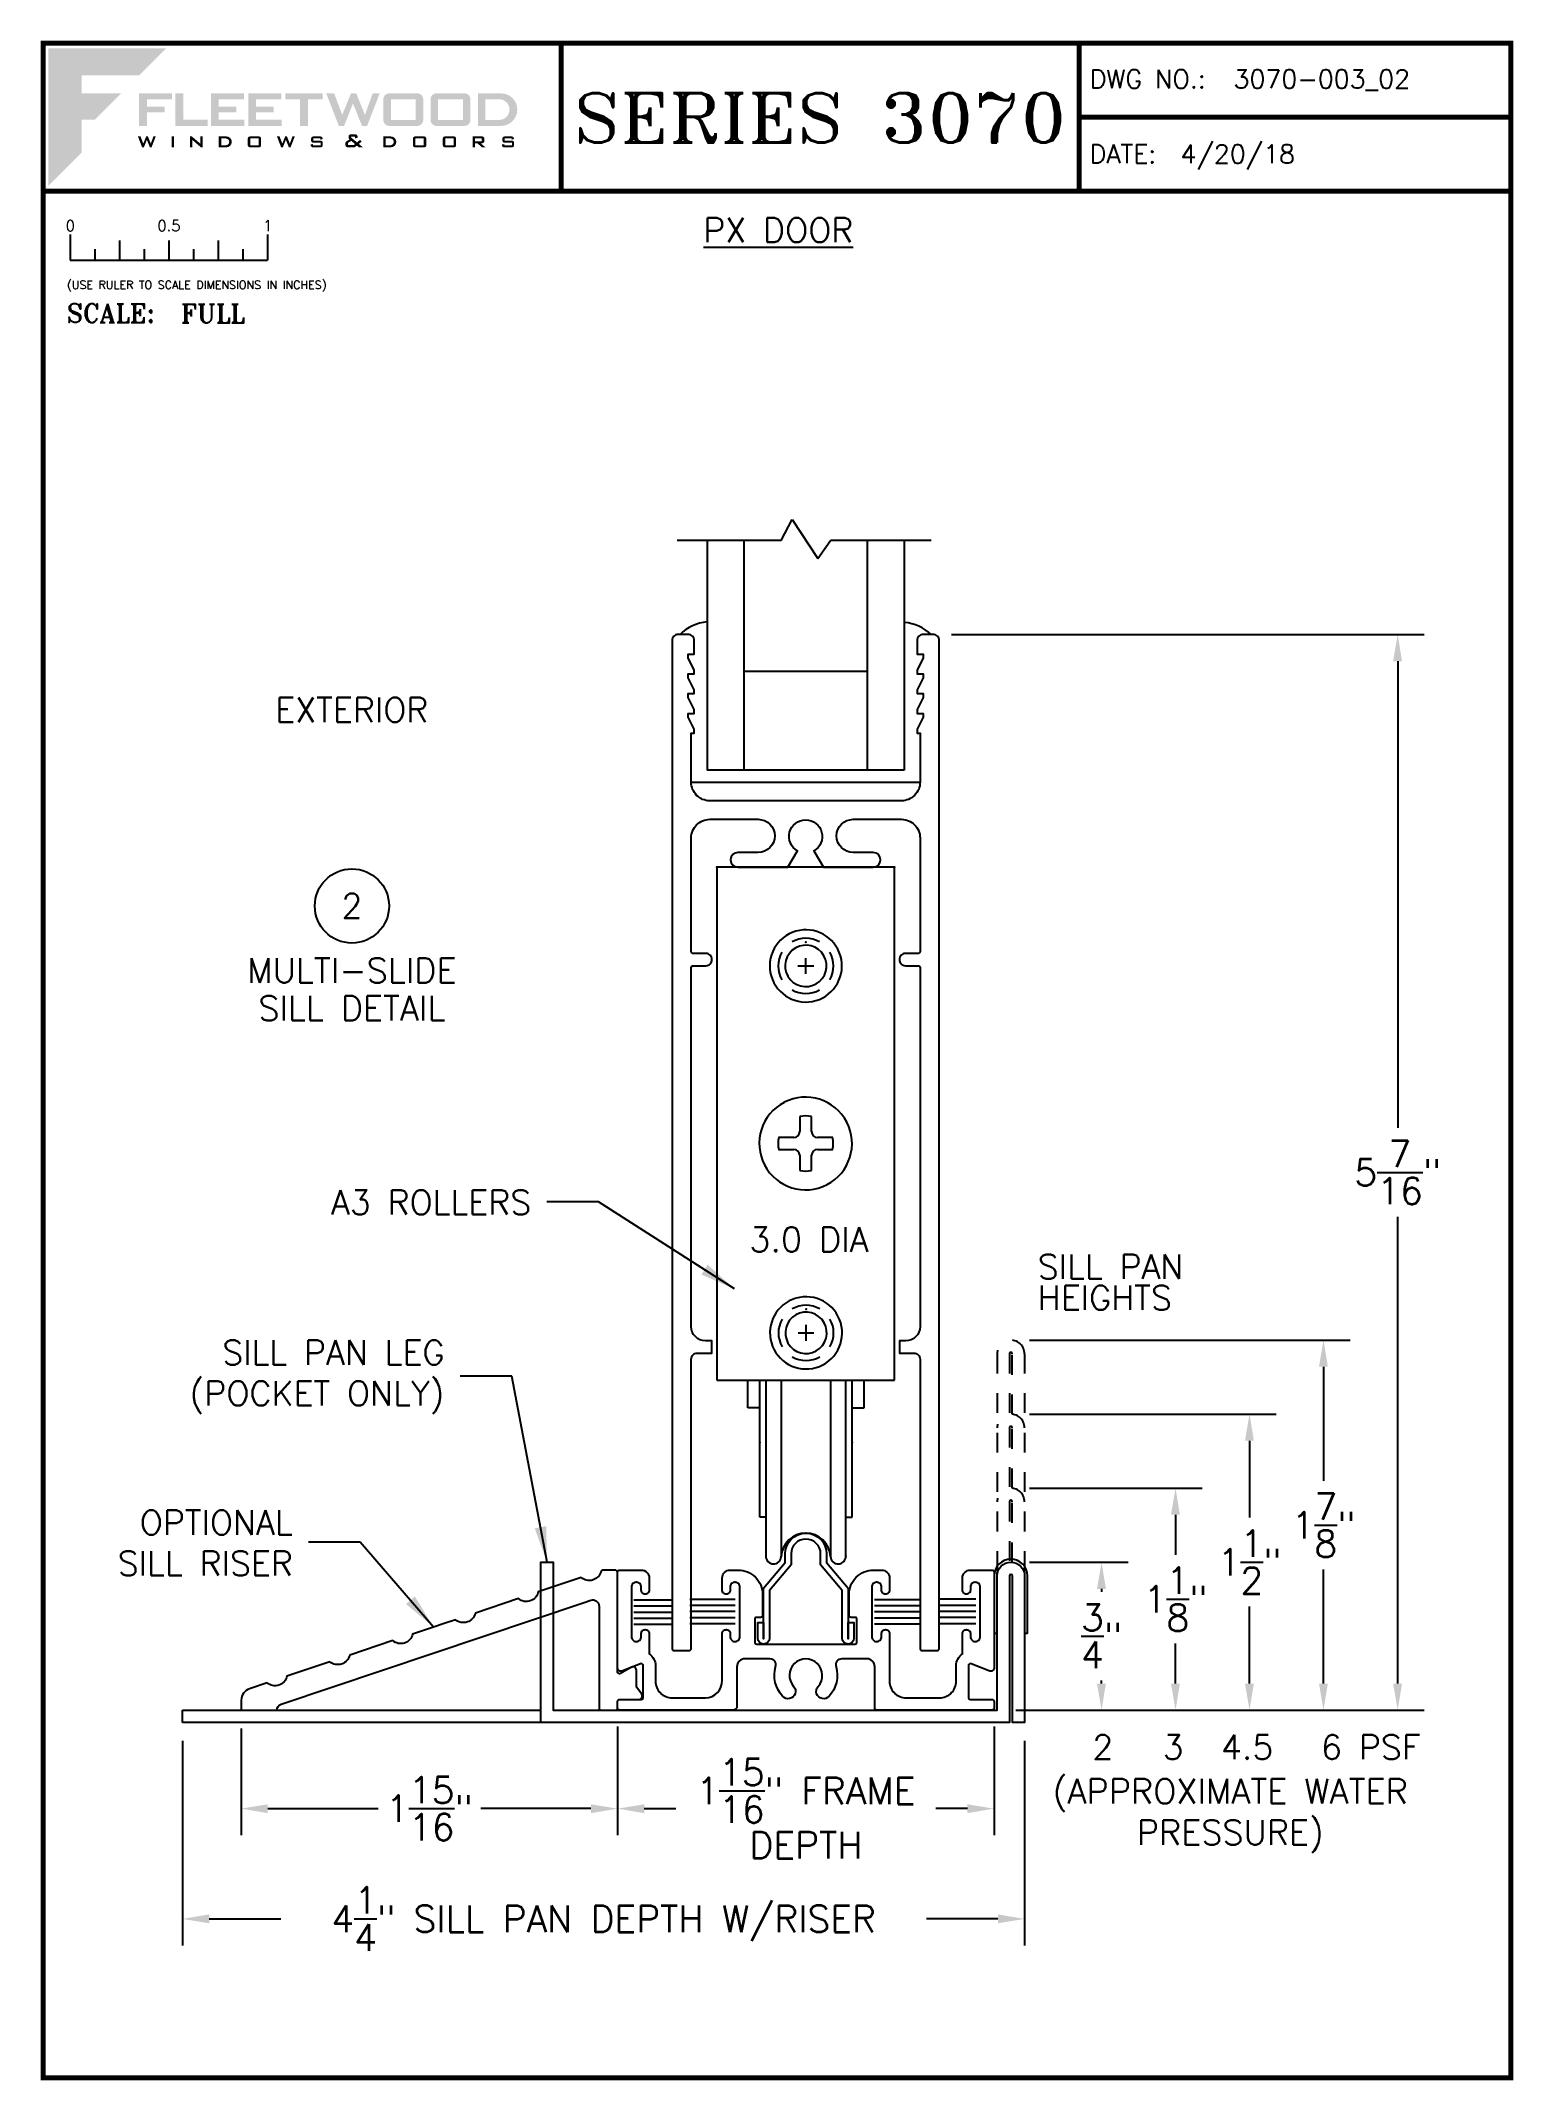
# Paper-space layout 'DETAIL 2' of a CAD drawing. Extents: x 0.3 to 7.8, y 0.1 to 10.4.
# The model-space entities are those that its viewports show. They can reach past a viewport. Long polylines and large blocks are cut down to what shows.
import ezdxf
from ezdxf.enums import TextEntityAlignment as Align

# ---------------------------------------------------------------- set-up
doc = ezdxf.new("R2010")
doc.units = 0
doc.header["$LTSCALE"] = 0.25
doc.header["$MEASUREMENT"] = 0
doc.linetypes.add('HIDDEN', pattern=[0.375, 0.25, -0.125])
doc.layers.get('0').update_dxf_attribs({"linetype": 'CONTINUOUS'})
doc.layers.get('DEFPOINTS').update_dxf_attribs({"color": 1, "linetype": 'CONTINUOUS'})
for name, color, linetype in [('DIM', 7, 'CONTINUOUS'), ('FRAME', 1, 'CONTINUOUS'), ('GLASS-VINYL', 7, 'CONTINUOUS'), ('HEM COVER', 4, 'CONTINUOUS'), ('LATCH', 5, 'CONTINUOUS'), ('MISC', 7, 'CONTINUOUS'), ('RISER', 7, 'CONTINUOUS'), ('SEAL', 7, 'CONTINUOUS'), ('SILL-PAN', 7, 'CONTINUOUS'), ('TEXT', 7, 'CONTINUOUS')]:
    doc.layers.add(name, color=color, linetype=linetype)
doc.layers.add('VP', color=40, linetype='CONTINUOUS', plot=False)
doc.layers.get('VP').off()
doc.styles.add('ROMANS', font='romans')
doc.styles.add('ROMANT', font='romant')
doc.styles.add('SIMPLEX-094', font='simplex.shx', dxfattribs={"height": 0.094})
doc.styles.get("Standard").update_dxf_attribs({"font": 'simplex.shx'})
doc.dimstyles.new('FULL SCALE', dxfattribs={"dimscale": 0.75, "dimtxt": 0.18, "dimasz": 0.18, "dimexe": 0.18, "dimexo": 0.125, "dimgap": 0.09, "dimtad": 0, "dimtih": 1, "dimtoh": 1, "dimdec": 4, "dimzin": 0, "dimdsep": 46, "dimlunit": 4, "dimtxsty": 'Standard', "dimcen": 0.09, "dimadec": 0, "dimazin": 0, "dimtfac": 1, "dimtdec": 4, "dimtofl": 0, "dimtmove": 0, "dimatfit": 3, "dimfxl": 0, "dimtolj": 1, "dimtzin": 0, "dimarcsym": 0})
doc.dimstyles.get("Standard").update_dxf_attribs({"dimtxt": 0.18, "dimasz": 0.18, "dimexe": 0.18, "dimexo": 0.0625, "dimgap": 0.09, "dimtad": 0, "dimtih": 1, "dimtoh": 1, "dimdec": 4, "dimzin": 0, "dimdsep": 46, "dimtxsty": 'Standard', "dimcen": 0.09, "dimadec": 0, "dimazin": 0, "dimtfac": 1, "dimtdec": 4, "dimtofl": 0, "dimtmove": 0, "dimatfit": 3, "dimfxl": 0, "dimtolj": 1, "dimtzin": 0, "dimarcsym": 0})

# ---------------------------------------------------------------- blocks, each defined once
blk = doc.blocks.new('Fleetwood_Logo_6-10-15')
h = blk.add_hatch(color=154)
h.dxf.hatch_style = 1
h.paths.add_polyline_path([(0.2526, -0.0017), (0.0019, -0.0017), (0.0019, -0.2942), (0.0725, -0.2236), (0.0725, -0.1535), (0.1007, -0.1535), (0.1567, -0.0976), (0.0725, -0.0976), (0.0725, -0.0596), (0.1946, -0.0596)])
h = blk.add_hatch(color=251)
h.dxf.hatch_style = 1
h.paths.add_polyline_path([(0.2487, -0.1256), (0.2112, -0.1256), (0.2112, -0.1102), (0.2647, -0.1102), (0.2647, -0.0976), (0.1946, -0.0976), (0.1946, -0.1667), (0.2112, -0.1667), (0.2112, -0.1377), (0.2487, -0.1377)])
h = blk.add_hatch(color=251)
h.dxf.hatch_style = 1
h.paths.add_polyline_path([(0.2886, -0.0976), (0.272, -0.0976), (0.272, -0.1667), (0.3401, -0.1667), (0.3401, -0.1535), (0.2886, -0.1535)])
h = blk.add_hatch(color=251)
h.dxf.hatch_style = 1
h.paths.add_polyline_path([(0.4175, -0.0976), (0.3474, -0.0976), (0.3474, -0.1667), (0.4185, -0.1667), (0.4185, -0.1534), (0.364, -0.1534), (0.364, -0.1377), (0.4015, -0.1377), (0.4015, -0.1256), (0.364, -0.1256), (0.364, -0.1102), (0.4175, -0.1102)])
h = blk.add_hatch(color=251)
h.dxf.hatch_style = 1
h.paths.add_polyline_path([(0.4965, -0.0976), (0.4264, -0.0976), (0.4264, -0.1667), (0.4975, -0.1667), (0.4975, -0.1534), (0.443, -0.1534), (0.443, -0.1377), (0.4804, -0.1377), (0.4804, -0.1256), (0.443, -0.1256), (0.443, -0.1102), (0.4965, -0.1102)])
h = blk.add_hatch(color=251)
h.dxf.hatch_style = 1
h.paths.add_polyline_path([(0.5842, -0.0976), (0.5054, -0.0976), (0.5054, -0.1102), (0.5365, -0.1102), (0.5365, -0.1667), (0.5531, -0.1667), (0.5531, -0.1102), (0.5842, -0.1102)])
h = blk.add_hatch(color=251)
h.dxf.hatch_style = 1
h.paths.add_polyline_path([(0.6089, -0.0976), (0.5921, -0.0976), (0.6188, -0.1667), (0.63, -0.1667), (0.6489, -0.1192), (0.6679, -0.1667), (0.6789, -0.1667), (0.7056, -0.0976), (0.6908, -0.0976), (0.6742, -0.1433), (0.6558, -0.0976), (0.6446, -0.0976), (0.6261, -0.1433)])
h = blk.add_hatch(color=251)
h.dxf.hatch_style = 1
h.paths.add_polyline_path([(0.7853, -0.0976), (0.726, -0.0976, 0.414214), (0.7133, -0.1102), (0.7133, -0.154, 0.414214), (0.726, -0.1667), (0.7853, -0.1667, 0.414214), (0.798, -0.154), (0.798, -0.1102, 0.414214)])
h.paths.add_polyline_path([(0.7819, -0.1102), (0.7819, -0.154), (0.7294, -0.154), (0.7294, -0.1102)], flags=16)
h = blk.add_hatch(color=251)
h.dxf.hatch_style = 1
h.paths.add_polyline_path([(0.8856, -0.0976), (0.8262, -0.0976, 0.414214), (0.8136, -0.1102), (0.8136, -0.154, 0.414214), (0.8262, -0.1667), (0.8856, -0.1667, 0.414214), (0.8982, -0.154), (0.8982, -0.1102, 0.414214)])
h.paths.add_polyline_path([(0.8822, -0.1102), (0.8822, -0.154), (0.8296, -0.154), (0.8296, -0.1102)], flags=16)
h = blk.add_hatch(color=251)
h.dxf.hatch_style = 1
h.paths.add_polyline_path([(0.9632, -0.0976), (0.914, -0.0976), (0.914, -0.1667), (0.9632, -0.1667, 1)])
h.paths.add_polyline_path([(0.9301, -0.1102), (0.9593, -0.1102, -1), (0.9593, -0.154), (0.9301, -0.154)], flags=16)
h = blk.add_hatch(color=7)
h.dxf.hatch_style = 1
h.paths.add_polyline_path([(0.2301, -0.1891), (0.2251, -0.1891), (0.2196, -0.2043), (0.2134, -0.1891), (0.2097, -0.1891), (0.2035, -0.2043), (0.1978, -0.1891), (0.1922, -0.1891), (0.2011, -0.2121), (0.2048, -0.2121), (0.2112, -0.1963), (0.2175, -0.2121), (0.2212, -0.2121)])
h = blk.add_hatch(color=7)
h.dxf.hatch_style = 1
h.paths.add_polyline_path([(0.2691, -0.1891), (0.2637, -0.1891), (0.2637, -0.2118), (0.2637, -0.2121), (0.2691, -0.2121)])
h = blk.add_hatch(color=7)
h.dxf.hatch_style = 1
h.paths.add_polyline_path([(0.3077, -0.1964), (0.3259, -0.2121), (0.3298, -0.2121), (0.3298, -0.1891), (0.325, -0.1891), (0.325, -0.2047), (0.3067, -0.1891), (0.3029, -0.1891), (0.3029, -0.2121), (0.3077, -0.2121)])
h = blk.add_hatch(color=7)
h.dxf.hatch_style = 1
h.paths.add_polyline_path([(0.3801, -0.1891), (0.3637, -0.1891), (0.3637, -0.2121), (0.3801, -0.2121, 1)])
h.paths.add_polyline_path([(0.3691, -0.2079), (0.3691, -0.1933), (0.3788, -0.1933, -1), (0.3788, -0.2079)], flags=16)
h = blk.add_hatch(color=7)
h.dxf.hatch_style = 1
h.paths.add_polyline_path([(0.4537, -0.2079), (0.4537, -0.1933, 0.414214), (0.4495, -0.1891), (0.4297, -0.1891, 0.414214), (0.4255, -0.1933), (0.4255, -0.2079, 0.414214), (0.4297, -0.2121), (0.4495, -0.2121, 0.414214)])
h.paths.add_polyline_path([(0.4308, -0.2079), (0.4308, -0.1933), (0.4484, -0.1933), (0.4484, -0.2079)], flags=16)
h = blk.add_hatch(color=7)
h.dxf.hatch_style = 1
h.paths.add_polyline_path([(0.5253, -0.1891), (0.5203, -0.1891), (0.5148, -0.2043), (0.5087, -0.1891), (0.5049, -0.1891), (0.4988, -0.2043), (0.493, -0.1891), (0.4874, -0.1891), (0.4963, -0.2121), (0.5001, -0.2121), (0.5064, -0.1963), (0.5127, -0.2121), (0.5164, -0.2121)])
h = blk.add_hatch(color=7)
h.dxf.hatch_style = 1
h.paths.add_polyline_path([(0.5801, -0.1891), (0.5643, -0.1891, 0.414214), (0.56, -0.1933), (0.56, -0.1981, 0.414214), (0.5643, -0.2024), (0.58, -0.2024), (0.58, -0.2078), (0.5637, -0.2078), (0.5637, -0.2052), (0.5591, -0.2062), (0.5591, -0.2078, 0.414214), (0.5634, -0.2121), (0.5805, -0.2121, 0.414214), (0.5848, -0.2078), (0.5848, -0.2024, 0.414214), (0.5805, -0.1982), (0.5648, -0.1982), (0.5648, -0.193), (0.5798, -0.193), (0.5798, -0.1958), (0.5843, -0.1948), (0.5843, -0.1933, 0.414214)])
h = blk.add_hatch(color=7)
h.dxf.hatch_style = 1
h.paths.add_polyline_path([(0.645, -0.1913, -0.222262), (0.6447, -0.1906), (0.6447, -0.1892), (0.6535, -0.1892), (0.6535, -0.193), (0.6587, -0.1918), (0.6587, -0.189, 0.414214), (0.6544, -0.1847), (0.6437, -0.1847, 0.414214), (0.6394, -0.189), (0.6394, -0.1922, 0.222262), (0.6407, -0.1948), (0.6415, -0.1955), (0.6345, -0.1998, 0.260684), (0.6329, -0.2027), (0.6329, -0.2078, 0.414214), (0.6372, -0.2121), (0.6514, -0.2121, 0.17577), (0.6536, -0.2113), (0.657, -0.2085), (0.6614, -0.2121), (0.6699, -0.2121), (0.6613, -0.2049), (0.6676, -0.1997), (0.6637, -0.1964), (0.6574, -0.2017)])
h.paths.add_polyline_path([(0.6532, -0.2052), (0.6509, -0.2072, -0.17577), (0.6502, -0.2074), (0.6382, -0.2074), (0.6382, -0.2033, -0.260684), (0.6387, -0.2025), (0.6451, -0.1985)], flags=16)
h = blk.add_hatch(color=7)
h.dxf.hatch_style = 1
h.paths.add_polyline_path([(0.7294, -0.1891), (0.713, -0.1891), (0.713, -0.2121), (0.7294, -0.2121, 1)])
h.paths.add_polyline_path([(0.7184, -0.2079), (0.7184, -0.1933), (0.7281, -0.1933, -1), (0.7281, -0.2079)], flags=16)
h = blk.add_hatch(color=7)
h.dxf.hatch_style = 1
h.paths.add_polyline_path([(0.8045, -0.2079), (0.8045, -0.1933, 0.414214), (0.8003, -0.1891), (0.7805, -0.1891, 0.414214), (0.7763, -0.1933), (0.7763, -0.2079, 0.414214), (0.7805, -0.2121), (0.8003, -0.2121, 0.414214)])
h.paths.add_polyline_path([(0.7816, -0.2079), (0.7816, -0.1933), (0.7992, -0.1933), (0.7992, -0.2079)], flags=16)
h = blk.add_hatch(color=7)
h.dxf.hatch_style = 1
h.paths.add_polyline_path([(0.8678, -0.2079), (0.8678, -0.1933, 0.414214), (0.8636, -0.1891), (0.8438, -0.1891, 0.414214), (0.8396, -0.1933), (0.8396, -0.2079, 0.414214), (0.8438, -0.2121), (0.8636, -0.2121, 0.414214)])
h.paths.add_polyline_path([(0.8449, -0.2079), (0.8449, -0.1933), (0.8624, -0.1933), (0.8624, -0.2079)], flags=16)
h = blk.add_hatch(color=7)
h.dxf.hatch_style = 1
h.paths.add_polyline_path([(0.9277, -0.1993), (0.9277, -0.1933, 0.414214), (0.9235, -0.1891), (0.9028, -0.1891), (0.9028, -0.2121), (0.9082, -0.2121), (0.9082, -0.2035), (0.9131, -0.2035), (0.9224, -0.2121), (0.9303, -0.2121), (0.9197, -0.2035), (0.9235, -0.2035, 0.414214)])
h.paths.add_polyline_path([(0.9082, -0.1993), (0.9082, -0.1933), (0.9214, -0.1933, -0.414214), (0.9224, -0.1943), (0.9224, -0.1983, -0.414214), (0.9214, -0.1993)], flags=16)
h = blk.add_hatch(color=7)
h.dxf.hatch_style = 1
h.paths.add_polyline_path([(0.9867, -0.1982), (0.971, -0.1982), (0.971, -0.193), (0.9859, -0.193), (0.9859, -0.1958), (0.9905, -0.1948), (0.9905, -0.1933, 0.414214), (0.9863, -0.1891), (0.9705, -0.1891, 0.414214), (0.9662, -0.1933), (0.9662, -0.1981, 0.414214), (0.9705, -0.2024), (0.9862, -0.2024), (0.9862, -0.2078), (0.9699, -0.2078), (0.9699, -0.2052), (0.9653, -0.2062), (0.9653, -0.2078, 0.414214), (0.9696, -0.2121), (0.9867, -0.2121, 0.414214), (0.991, -0.2078), (0.991, -0.2024, 0.414214)])
blk = doc.blocks.new('A-SIZE_P')
at = {"const_width": 0.025}
blk.add_lwpolyline([(0.313, 0.125), (7.751, 0.125), (7.751, 10.437), (0.313, 10.437)], close=True, dxfattribs=at)
for points in [[(2.938, 10.437), (2.938, 9.687)], [(5.563, 10.437), (5.563, 9.687)], [(5.563, 10.062), (7.751, 10.062)], [(0.313, 9.687), (7.751, 9.687)]]:
    blk.add_lwpolyline(points, dxfattribs=at)
at = {"xscale": 2.387023416083395, "yscale": 2.387023416083395, "zscale": 2.387023416083395}
blk.add_blockref('Fleetwood_Logo_6-10-15', (0.334, 10.416), dxfattribs=at)
for s, style, p in [('DWG NO.:', 'SIMPLEX-094', (5.617, 10.209)), ('DATE:', 'SIMPLEX-094', (5.616, 9.829)), ('SCALE:', 'ROMANT', (0.433, 9.022))]:
    blk.add_text(s, height=0.094, dxfattribs=dict(style=style)).set_placement(p)
for tag, p, style in [('DWG_NO', (6.346, 10.209), 'SIMPLEX-094'), ('DATE', (6.077, 9.829), 'SIMPLEX-094'), ('SCALE', (1.011, 9.02), 'ROMANT')]:
    blk.add_attdef(tag, p, '', height=0.094, dxfattribs=dict(style=style))
for tag, height, style, width, p, p2 in [('DWG_NO_F', 0.094, 'SIMPLEX-094', 1.745692, (6.347, 10.209), (7.683, 10.209)), ('PRODUCT', 0.25, 'ROMANT', 1.390728, (3.001, 9.934), (5.5, 9.934))]:
    blk.add_attdef(tag, text='', height=height, dxfattribs=dict(style=style, width=width)).set_placement(p, p2, align=Align.FIT)
blk = doc.blocks.new('Full')
for p, q in [((0.137, -0.219), (0.137, -0.35)), ((0.262, -0.294), (0.262, -0.35)), ((0.387, -0.249), (0.387, -0.35)), ((0.512, -0.294), (0.512, -0.35)), ((0.637, -0.249), (0.637, -0.35)), ((0.762, -0.294), (0.762, -0.35)), ((0.887, -0.249), (0.887, -0.35)), ((1.012, -0.294), (1.012, -0.35)), ((1.137, -0.219), (1.137, -0.35)), ((0.137, -0.35), (1.137, -0.35))]:
    blk.add_line(p, q)
for s, p in [('0', (0.137, -0.219)), ('0.5', (0.637, -0.219)), ('1', (1.137, -0.219))]:
    blk.add_text(s, height=0.055).set_placement(p, align=Align.BOTTOM_CENTER)
at = {"style": 'ROMANS'}
blk.add_text('(USE RULER TO SCALE DIMENSIONS IN INCHES)', height=0.04115, dxfattribs=at).set_placement((0.12, -0.495))
blk = doc.blocks.new('*D94')
at = {"layer": 'DEFPOINTS', "color": 0}
for p in [(3.224, 1.998), (5.132, 1.998), (3.224, 1.489)]:
    blk.add_point(p, dxfattribs=at)
at = {"layer": 'DIM', "color": 0, "lineweight": -2}
for p, q in [((3.224, 1.905), (3.224, 1.354)), ((5.132, 1.905), (5.132, 1.354)), ((3.359, 1.489), (3.519, 1.489)), ((4.997, 1.489), (4.837, 1.489))]:
    blk.add_line(p, q, dxfattribs=at)
at = {"layer": 'DIM', "color": 0}
for points in [[(3.359, 1.511), (3.359, 1.466), (3.224, 1.489)], [(4.997, 1.511), (4.997, 1.466), (5.132, 1.489)]]:
    blk.add_solid(points, dxfattribs=at)
at = {"layer": 'DIM', "color": 0, "insert": (4.178, 1.489), "char_height": 0.135, "attachment_point": 5}
blk.add_mtext('\\A1;1{\\H1x;\\S15/16;}" FRAME\\PDEPTH', dxfattribs=at)
blk = doc.blocks.new('*D95')
at = {"layer": 'DEFPOINTS', "color": 0}
for p in [(1.019, 1.926), (5.287, 1.926), (1.019, 0.93)]:
    blk.add_point(p, dxfattribs=at)
at = {"layer": 'DIM', "color": 0, "lineweight": -2}
for p, q in [((1.019, 1.833), (1.019, 0.795)), ((5.287, 1.833), (5.287, 0.795)), ((1.154, 0.93), (1.517, 0.93)), ((5.152, 0.93), (4.789, 0.93))]:
    blk.add_line(p, q, dxfattribs=at)
at = {"layer": 'DIM', "color": 0}
for points in [[(1.154, 0.953), (1.154, 0.908), (1.019, 0.93)], [(5.152, 0.953), (5.152, 0.908), (5.287, 0.93)]]:
    blk.add_solid(points, dxfattribs=at)
at = {"layer": 'DIM', "color": 0, "insert": (3.153, 0.93), "char_height": 0.135, "attachment_point": 5}
blk.add_mtext('\\A1;4{\\H1x;\\S1/4;}" SILL PAN DEPTH W/RISER', dxfattribs=at)
blk = doc.blocks.new('*D96')
at = {"layer": 'DEFPOINTS', "color": 0}
for p in [(1.316, 1.988), (3.224, 1.998), (3.224, 1.489)]:
    blk.add_point(p, dxfattribs=at)
at = {"layer": 'DIM', "color": 0, "lineweight": -2}
for p, q in [((1.316, 1.895), (1.316, 1.354)), ((3.224, 1.904), (3.224, 1.354)), ((1.451, 1.489), (2.01, 1.489)), ((3.089, 1.489), (2.531, 1.489))]:
    blk.add_line(p, q, dxfattribs=at)
at = {"layer": 'DIM', "color": 0}
for points in [[(1.451, 1.511), (1.451, 1.466), (1.316, 1.489)], [(3.089, 1.511), (3.089, 1.466), (3.224, 1.489)]]:
    blk.add_solid(points, dxfattribs=at)
at = {"layer": 'DIM', "color": 0, "insert": (2.27, 1.489), "char_height": 0.135, "attachment_point": 5}
blk.add_mtext('\\A1;1{\\H1x;\\S15/16;}"', dxfattribs=at)
blk = doc.blocks.new('*D133')
at = {"color": 0, "lineweight": -2}
for p, q in [((4.917, 7.44), (7.313, 7.44)), ((7.178, 7.305), (7.178, 4.939)), ((7.178, 2.123), (7.178, 4.489)), ((5.242, 1.988), (7.313, 1.988))]:
    blk.add_line(p, q, dxfattribs=at)
at = {"color": 0}
for points in [[(7.155, 7.305), (7.2, 7.305), (7.178, 7.44)], [(7.155, 2.123), (7.2, 2.123), (7.178, 1.988)]]:
    blk.add_solid(points, dxfattribs=at)
at = {"layer": 'DEFPOINTS', "color": 0}
for p in [(4.823, 7.44), (5.148, 1.988), (7.178, 1.988)]:
    blk.add_point(p, dxfattribs=at)
at = {"color": 0, "insert": (7.178, 4.714), "char_height": 0.135, "attachment_point": 5}
blk.add_mtext('\\A1;5{\\H1.000000x;\\S7/16;}"', dxfattribs=at)
blk = doc.blocks.new('*D134')
at = {"color": 0, "lineweight": -2}
for p, q in [((5.311, 3.864), (6.937, 3.864)), ((6.802, 3.729), (6.802, 3.151)), ((6.802, 2.123), (6.802, 2.701)), ((5.242, 1.988), (6.937, 1.988))]:
    blk.add_line(p, q, dxfattribs=at)
at = {"color": 0}
for points in [[(6.779, 3.729), (6.824, 3.729), (6.802, 3.864)], [(6.779, 2.123), (6.824, 2.123), (6.802, 1.988)]]:
    blk.add_solid(points, dxfattribs=at)
at = {"layer": 'DEFPOINTS', "color": 0}
for p in [(5.217, 3.864), (6.802, 3.864), (5.148, 1.988)]:
    blk.add_point(p, dxfattribs=at)
at = {"color": 0, "insert": (6.802, 2.926), "char_height": 0.135, "attachment_point": 5}
blk.add_mtext('\\A1;1{\\H1.000000x;\\S7/8;}"', dxfattribs=at)
blk = doc.blocks.new('*D135')
at = {"color": 0, "lineweight": -2}
for p, q in [((5.311, 3.114), (6.187, 3.114)), ((6.052, 2.979), (6.052, 2.776)), ((6.052, 2.123), (6.052, 2.326)), ((5.242, 1.988), (6.187, 1.988))]:
    blk.add_line(p, q, dxfattribs=at)
at = {"color": 0}
for points in [[(6.029, 2.979), (6.074, 2.979), (6.052, 3.114)], [(6.029, 2.123), (6.074, 2.123), (6.052, 1.988)]]:
    blk.add_solid(points, dxfattribs=at)
at = {"layer": 'DEFPOINTS', "color": 0}
for p in [(5.217, 3.114), (6.052, 3.114), (5.148, 1.988)]:
    blk.add_point(p, dxfattribs=at)
at = {"color": 0, "insert": (6.052, 2.551), "char_height": 0.135, "attachment_point": 5}
blk.add_mtext('\\A1;1{\\H1.000000x;\\S1/8;}"', dxfattribs=at)
blk = doc.blocks.new('*D136')
at = {"color": 0, "lineweight": -2}
for p, q in [((5.311, 3.489), (6.562, 3.489)), ((6.427, 3.354), (6.427, 2.964)), ((6.427, 2.123), (6.427, 2.514)), ((5.242, 1.988), (6.562, 1.988))]:
    blk.add_line(p, q, dxfattribs=at)
at = {"color": 0}
for points in [[(6.404, 3.354), (6.449, 3.354), (6.427, 3.489)], [(6.404, 2.123), (6.449, 2.123), (6.427, 1.988)]]:
    blk.add_solid(points, dxfattribs=at)
at = {"layer": 'DEFPOINTS', "color": 0}
for p in [(5.217, 3.489), (6.427, 3.489), (5.148, 1.988)]:
    blk.add_point(p, dxfattribs=at)
at = {"color": 0, "insert": (6.427, 2.739), "char_height": 0.135, "attachment_point": 5}
blk.add_mtext('\\A1;1{\\H1.000000x;\\S1/2;}"', dxfattribs=at)
blk = doc.blocks.new('*D137')
at = {"color": 0, "lineweight": -2}
for p, q in [((5.311, 2.738), (5.812, 2.738)), ((5.677, 2.603), (5.677, 2.588)), ((5.677, 2.123), (5.677, 2.138)), ((5.242, 1.988), (5.812, 1.988))]:
    blk.add_line(p, q, dxfattribs=at)
at = {"color": 0}
for points in [[(5.654, 2.603), (5.699, 2.603), (5.677, 2.738)], [(5.654, 2.123), (5.699, 2.123), (5.677, 1.988)]]:
    blk.add_solid(points, dxfattribs=at)
at = {"layer": 'DEFPOINTS', "color": 0}
for p in [(5.217, 2.738), (5.148, 1.988), (5.677, 1.988)]:
    blk.add_point(p, dxfattribs=at)
at = {"color": 0, "insert": (5.677, 2.363), "char_height": 0.135, "attachment_point": 5}
blk.add_mtext('\\A1;{\\H1.000000x;\\S3/4;}"', dxfattribs=at)
blk = doc.blocks.new('sectball')
blk.add_circle((0, 0), 0.125)
blk.add_attdef('NO', text='', height=0.062).set_placement((0, 0), align=Align.MIDDLE_CENTER)
for tag, p in [('LINE1', (0, -0.2588)), ('LINE2', (0, -0.3864)), ('LINE3', (0, -0.5214))]:
    blk.add_attdef(tag, text='', height=0.078).set_placement(p, align=Align.CENTER)
blk = doc.blocks.new('SINGLE TRACK SILL')
blk.add_lwpolyline([(0.518, 0), (0.364, 0, -0.414214), (0.354, 0.01), (0.354, 0.22, 0.414214), (0.314, 0.26), (0.255, 0.26), (0.187, 0.26, 0.499657), (0.158, 0.22, -0.259642), (0.123, 0.07, -1), (0.067, 0.12, 2.247229), (-0.057, 0.12, -1), (-0.113, 0.07, -0.259642), (-0.148, 0.22, 0.499657), (-0.177, 0.26), (-0.254, 0.26), (-0.304, 0.26, 0.414214), (-0.344, 0.22), (-0.344, 0.02, -0.414214), (-0.364, 0), (-0.513, 0), (-0.584, 0), (-0.939, 0, -0.414214), (-0.949, 0.01), (-0.949, 0.044, -0.414214), (-0.939, 0.054), (-0.829, 0.054, 0.414214), (-0.819, 0.064), (-0.819, 0.225, 0.528549), (-0.833, 0.235), (-0.927, 0.198, -0.528549), (-0.949, 0.212), (-0.949, 0.302), (-0.949, 0.7, -0.414214), (-0.939, 0.71), (-0.829, 0.71, -0.414214), (-0.789, 0.67), (-0.789, 0.608, -0.414214), (-0.809, 0.588), (-0.81, 0.588, -0.414214), (-0.829, 0.608), (-0.829, 0.624, 0.414214), (-0.854, 0.648), (-0.855, 0.648, 0.414214), (-0.879, 0.624), (-0.879, 0.373, 0.414214), (-0.855, 0.348), (-0.854, 0.348, 0.414214), (-0.829, 0.373), (-0.829, 0.389, -0.414214), (-0.81, 0.408), (-0.809, 0.408, -0.414214), (-0.789, 0.388), (-0.789, 0.285, -0.250492), (-0.757, 0.225), (-0.757, 0.147, 0.414214), (-0.672, 0.062), (-0.58, 0.062), (-0.504, 0.062, 0.406851), (-0.419, 0.15), (-0.419, 0.334), (-0.419, 0.388, -0.414214), (-0.399, 0.408), (-0.398, 0.408, -0.414214), (-0.379, 0.389), (-0.379, 0.373, 0.414214), (-0.355, 0.348), (-0.354, 0.348, 0.414214), (-0.329, 0.373), (-0.329, 0.624, 0.414214), (-0.354, 0.648), (-0.355, 0.648, 0.414214), (-0.379, 0.624), (-0.379, 0.608, -0.414214), (-0.398, 0.588), (-0.399, 0.588, -0.414214), (-0.419, 0.608), (-0.419, 0.67, -0.414214), (-0.379, 0.71), (-0.356, 0.71), (-0.339, 0.71, -0.414214), (-0.214, 0.585), (-0.214, 0.48, -0.414214), (-0.224, 0.47), (-0.244, 0.47, 0.414214), (-0.254, 0.46), (-0.254, 0.345, 0.414214), (-0.244, 0.335), (0.254, 0.335, 0.414214), (0.264, 0.345), (0.264, 0.46, 0.414214), (0.254, 0.47), (0.234, 0.47, -0.414214), (0.224, 0.48), (0.224, 0.585, -0.414214), (0.349, 0.71), (0.356, 0.71), (0.389, 0.71, -0.414214), (0.429, 0.67), (0.429, 0.608, -0.414214), (0.409, 0.588), (0.408, 0.588, -0.414214), (0.389, 0.608), (0.389, 0.624, 0.414214), (0.364, 0.648), (0.363, 0.648, 0.414214), (0.339, 0.624), (0.339, 0.373, 0.414214), (0.363, 0.348), (0.364, 0.348, 0.414214), (0.389, 0.373), (0.389, 0.389, -0.414214), (0.408, 0.408), (0.409, 0.408, -0.414214), (0.429, 0.388), (0.429, 0.334), (0.429, 0.147, 0.414214), (0.514, 0.062), (0.584, 0.062), (0.682, 0.062, 0.414214), (0.767, 0.147), (0.767, 0.225, -0.250492), (0.799, 0.285), (0.799, 0.388, -0.414214), (0.819, 0.408), (0.819, 0.408, -0.414214), (0.839, 0.389), (0.839, 0.373, 0.414214), (0.863, 0.348), (0.864, 0.348, 0.414214), (0.889, 0.373), (0.889, 0.624, 0.414214), (0.864, 0.648), (0.863, 0.648, 0.414214), (0.839, 0.624), (0.839, 0.608, -0.414214), (0.819, 0.588), (0.818, 0.588, -0.414214), (0.799, 0.608), (0.799, 0.67, -0.414214), (0.839, 0.71), (0.949, 0.71, -0.414214), (0.959, 0.7), (0.959, 0.302), (0.959, 0.212, -0.528549), (0.937, 0.198), (0.843, 0.235, 0.528549), (0.829, 0.225), (0.829, 0.064, 0.414214), (0.839, 0.054), (0.949, 0.054, -0.414214), (0.959, 0.044), (0.959, 0.01, -0.414214), (0.949, 0), (0.614, 0)], format="xyb", close=True)
blk = doc.blocks.new('FW1020 STD SILL')
blk.add_lwpolyline([(0.075, 0.457, 1), (-0.075, 0.457), (-0.075, 0.402), (-0.184, 0.272), (-0.184, 0.03, -1), (-0.244, 0.03), (-0.244, 0.109), (-0.214, 0.109), (-0.214, 0.027), (-0.214, 0.283), (-0.105, 0.413), (-0.105, 0.457, -1), (0.105, 0.457), (0.105, 0.413), (0.214, 0.283), (0.214, 0.027), (0.214, 0.109), (0.244, 0.109), (0.244, 0.03, -1), (0.184, 0.03), (0.184, 0.272), (0.075, 0.402)], format="xyb", close=True)
blk = doc.blocks.new('Roller Assy 3p0 Dia - Side(EX)')
at = {"color": 7}
for p, q in [((-0.45, 0), (-0.45, -2.6)), ((0.45, 0), (-0.45, 0)), ((0.45, -2.6), (0.45, 0)), ((-0.03, -1.263), (-0.03, -1.34)), ((0.03, -1.34), (0.03, -1.263)), ((-0.06, -1.37), (-0.137, -1.37)), ((-0.137, -1.43), (-0.06, -1.43)), ((0.137, -1.37), (0.06, -1.37)), ((0.06, -1.43), (0.137, -1.43)), ((-0.03, -1.46), (-0.03, -1.537)), ((0.03, -1.537), (0.03, -1.46)), ((-0.45, -2.6), (0.45, -2.6)), ((-0.293, -2.74), (-0.293, -2.6)), ((0.297, -2.74), (0.297, -2.6)), ((-0.231, -2.74), (-0.293, -2.74)), ((0.235, -2.74), (0.297, -2.74))]:
    blk.add_line(p, q, dxfattribs=at)
at = {"linetype": 'Continuous'}
for p, q in [((-0.039, -0.5), (0.041, -0.5)), ((0.001, -0.54), (0.001, -0.46)), ((-0.038, -2.36), (0.042, -2.36)), ((0.002, -2.4), (0.002, -2.32))]:
    blk.add_line(p, q, dxfattribs=at)
for p, q in [((-0.233, -3.294), (-0.233, -2.6)), ((-0.202, -2.6), (-0.202, -3.492)), ((-0.124, -2.6), (-0.124, -3.494)), ((0.126, -2.6), (0.126, -3.494)), ((0.204, -3.492), (0.204, -2.6)), ((0.235, -3.294), (0.235, -2.6)), ((-0.202, -3.294), (-0.233, -3.294)), ((0.204, -3.294), (0.235, -3.294))]:
    blk.add_line(p, q)
at = {"color": 7}
for centre, radius, start, end in [((0.001, -0.5), 0.183, 106.169, 106.1378), ((0.001, -0.5), 0.105, 131.0231, 130.9828), ((0, -1.4), 0.235, 117.4668, 117.4309), ((-0.06, -1.34), 0.03, 270, 0), ((0, -1.4), 0.14, 77.6505, 102.3495), ((0.06, -1.34), 0.03, 180, 270), ((0, -1.4), 0.14, 167.6505, 192.3495), ((-0.06, -1.46), 0.03, 0, 90), ((0.06, -1.46), 0.03, 90, 180), ((0, -1.4), 0.14, 347.6505, 12.3495), ((0, -1.4), 0.14, 257.6505, 282.3495), ((0.002, -2.36), 0.183, 106.169, 106.1378), ((0.002, -2.36), 0.105, 131.0231, 130.9828)]:
    blk.add_arc(centre, radius, start, end, dxfattribs=at)
at = {"color": 7, "linetype": 'Continuous'}
for centre, start, end in [((0.001, -0.5), 60, 120), ((0.001, -0.5), 150, 210), ((0.001, -0.5), 330, 30), ((0.001, -0.5), 240, 300), ((0.002, -2.36), 60, 120), ((0.002, -2.36), 150, 210), ((0.002, -2.36), 330, 30), ((0.002, -2.36), 240, 300)]:
    blk.add_arc(centre, 0.14, start, end, dxfattribs=at)
for centre, radius, start, end in [((0.001, -3.5), 0.125, 2.8293, 177.1707), ((-0.163, -3.492), 0.0391, 180, 357.1707), ((0.165, -3.492), 0.0391, 182.8293, 0)]:
    blk.add_arc(centre, radius, start, end)
at = {"color": 7, "linetype": 'ByBlock'}
for p in [(-0.45, 0), (0.45, 0), (0.001, -0.38), (0.002, -2.24)]:
    blk.add_point(p, dxfattribs=at)
at = {"color": 0, "linetype": 'ByBlock'}
for p in [(-0.45, 0), (-0.45, 0), (0.45, 0), (0.45, 0), (-0.233, -2.915), (0.235, -2.915), (0.001, -3.375), (-0.124, -3.494), (0.204, -3.492)]:
    blk.add_point(p, dxfattribs=at)
blk.add_text('3.0 DIA', height=0.125).set_placement((0.017, -1.949), align=Align.CENTER)
blk = doc.blocks.new('3027 MAMMOTH B-RAIL')
at = {"color": 0}
blk.add_lwpolyline([(0.475, -0.624, 0.414214), (0.506, -0.655), (0.57, -0.655, -0.414214), (0.58, -0.665), (0.58, -2.484, -0.414214), (0.508, -2.556), (0.475, -2.556), (0.475, -2.618), (0.549, -2.618, -0.414214), (0.58, -2.649), (0.58, -4.116, 0.414214), (0.59, -4.126), (0.667, -4.126, 0.414214), (0.677, -4.116), (0.677, 0.993, 0.414214), (0.646, 1.024), (0.596, 1.024, 0.414214), (0.565, 0.993), (0.565, 0.924), (0.595, 0.924), (0.595, 0.904), (0.565, 0.844), (0.565, 0.824), (0.595, 0.824), (0.595, 0.804), (0.565, 0.744), (0.565, 0.724), (0.595, 0.724), (0.595, 0.704), (0.565, 0.644), (0.565, 0.624), (0.595, 0.624), (0.595, 0.604), (0.565, 0.544), (0.565, 0.524), (0.58, 0.524), (0.58, 0.275, -0.414214), (0.486, 0.181), (-0.486, 0.181, -0.414214), (-0.58, 0.275), (-0.58, 0.524), (-0.565, 0.524), (-0.565, 0.544), (-0.595, 0.604), (-0.595, 0.624), (-0.565, 0.624), (-0.565, 0.644), (-0.595, 0.704), (-0.595, 0.724), (-0.565, 0.724), (-0.565, 0.744), (-0.595, 0.804), (-0.595, 0.824), (-0.565, 0.824), (-0.565, 0.844), (-0.595, 0.904), (-0.595, 0.924), (-0.565, 0.924), (-0.565, 0.993, 0.414214), (-0.596, 1.024), (-0.646, 1.024, 0.414214), (-0.677, 0.993), (-0.677, -4.116, 0.414214), (-0.667, -4.126), (-0.59, -4.126, 0.414214), (-0.58, -4.116), (-0.58, -2.649, -0.414214), (-0.549, -2.618), (-0.475, -2.618), (-0.475, -2.556), (-0.508, -2.556, -0.414214), (-0.58, -2.484), (-0.58, -0.665, -0.414214), (-0.57, -0.655), (-0.506, -0.655, 0.414214), (-0.475, -0.624, 0.414214), (-0.506, -0.593), (-0.57, -0.593, -0.414214), (-0.58, -0.583), (-0.58, -0.007, -0.414214), (-0.486, 0.087), (-0.241, 0.087, -1), (-0.241, -0.081), (-0.343, -0.081, 1), (-0.343, -0.156), (-0.09, -0.156), (-0.042, -0.073, -3.732051), (0.042, -0.073), (0.09, -0.156), (0.342, -0.156, 1), (0.342, -0.081), (0.241, -0.081, -1), (0.241, 0.087), (0.486, 0.087, -0.414214), (0.58, -0.007), (0.58, -0.583, -0.414214), (0.57, -0.593), (0.506, -0.593, 0.414214)], format="xyb", close=True, dxfattribs=at)
blk = doc.blocks.new('3752 RISER')
at = {"color": 1}
blk.add_lwpolyline([(0.122, -0.364), (0.095, -0.328), (0.095, -0.241, 0.57735), (0.071, -0.227), (0.015, -0.259, -0.57735), (0, -0.25), (0, 0.25, 0.414214), (-0.016, 0.266), (-0.07, 0.266, 0.321849), (-0.085, 0.255, -0.530341), (-0.184, 0.228), (-0.402, 0.155, -0.564933), (-0.503, 0.121), (-0.721, 0.048, -0.564933), (-0.821, 0.014), (-0.88, -0.005), (-0.933, -0.023), (-1.039, -0.059, -0.564933), (-1.14, -0.092), (-1.358, -0.165, -0.564933), (-1.459, -0.199), (-1.676, -0.272, -0.564933), (-1.777, -0.306), (-1.866, -0.336, 0.322343), (-1.908, -0.394), (-1.908, -0.444), (-1.727, -0.444, -0.324941), (-1.706, -0.414), (-0.17, 0.101), (-0.135, 0.113, -0.512467), (-0.094, 0.083), (-0.094, -0.386), (-0.094, -0.434, 0.414214), (-0.084, -0.444), (-0.01, -0.444, 0.414214), (0, -0.434), (0, -0.4, -0.414214), (0.01, -0.39), (0.109, -0.39, 0.614986)], format="xyb", close=True, dxfattribs=at)

msp = doc.modelspace()

# ---------------------------------------------------------------- linework, layer by layer
at = {"layer": 'GLASS-VINYL'}
for p, q in [((-3.041, 17.133), (-2.985, 17.238)), ((-2.985, 17.238), (-2.855, 17.041)), ((-3.041, 17.133), (-3.568, 17.133)), ((-3.417, 17.133), (-3.417, 15.968)), ((-3.23, 17.133), (-3.23, 15.968)), ((-2.855, 17.041), (-2.791, 17.133)), ((-2.281, 17.133), (-2.791, 17.133)), ((-2.605, 17.133), (-2.605, 15.968)), ((-2.417, 17.133), (-2.417, 15.968)), ((-2.605, 16.469), (-3.23, 16.469)), ((-2.417, 15.968), (-3.417, 15.968)), ((-2.337, 15.906), (-3.497, 15.906))]:
    msp.add_line(p, q, dxfattribs=at)
for centre, start, end in [((-3.399, 16.502), 94.8177, 135.0644), ((-2.433, 16.499), 45.7474, 85.7192)]:
    msp.add_arc(centre, 0.218, start, end, dxfattribs=at)
at = {"layer": 'HEM COVER'}
msp.add_lwpolyline([(-1.962, 11.884), (-1.961, 11.594), (-1.946, 11.594), (-1.947, 11.884, -1), (-1.807, 11.884), (-1.807, 11.594), (-1.792, 11.594), (-1.792, 11.884, 1)], format="xyb", close=True, dxfattribs=at)
at = {"layer": 'SEAL'}
for p, q in [((-3.788, 11.763), (-3.598, 11.763)), ((-3.788, 11.732), (-3.598, 11.732)), ((-3.788, 11.701), (-3.598, 11.701)), ((-3.274, 11.765), (-3.504, 11.765)), ((-3.274, 11.734), (-3.504, 11.734)), ((-3.274, 11.703), (-3.504, 11.703)), ((-2.568, 11.765), (-2.338, 11.765)), ((-2.568, 11.734), (-2.338, 11.734)), ((-2.568, 11.703), (-2.338, 11.703)), ((-2.054, 11.766), (-2.244, 11.766)), ((-2.054, 11.735), (-2.244, 11.735)), ((-2.054, 11.704), (-2.244, 11.704)), ((-3.788, 11.67), (-3.598, 11.67)), ((-3.788, 11.639), (-3.598, 11.639)), ((-3.274, 11.672), (-3.504, 11.672)), ((-3.274, 11.641), (-3.504, 11.641)), ((-2.568, 11.672), (-2.338, 11.672)), ((-2.568, 11.641), (-2.338, 11.641)), ((-2.054, 11.673), (-2.244, 11.673)), ((-2.054, 11.642), (-2.244, 11.642))]:
    msp.add_line(p, q, dxfattribs=at)
at = {"layer": 'SILL-PAN'}
for p, q in [((-6.075, 11.142), (-6.075, 11.204)), ((-6.075, 11.204), (-4.259, 11.204)), ((-4.259, 11.142), (-6.075, 11.142))]:
    msp.add_line(p, q, dxfattribs=at)
msp.add_lwpolyline([(-1.807, 11.884), (-1.807, 11.142), (-1.869, 11.142), (-1.869, 11.884, 1), (-1.884, 11.884), (-1.884, 11.142), (-4.259, 11.142), (-4.259, 11.954), (-4.196, 11.954), (-4.196, 11.204), (-1.946, 11.204), (-1.946, 11.884, -1)], format="xyb", close=True, dxfattribs=at)

# ---------------------------------------------------------------- block references
for name, p in [('Roller Assy 3p0 Dia - Side(EX)', (-2.917, 15.476)), ('FW1020 STD SILL', (-2.916, 11.539))]:
    msp.add_blockref(name, p)
at = {"layer": 'FRAME'}
msp.add_blockref('SINGLE TRACK SILL', (-2.921, 11.204), dxfattribs=at)
at = {"layer": 'LATCH'}
msp.add_blockref('3027 MAMMOTH B-RAIL', (-2.917, 15.632), dxfattribs=at)
at = {"layer": 'RISER'}
msp.add_blockref('3752 RISER', (-3.87, 11.648), dxfattribs=at)

psp = doc.layouts.new('DETAIL 2')

# ---------------------------------------------------------------- linework, layer by layer
at = {"layer": 'MISC', "linetype": 'HIDDEN'}
for p, q in [((5.14775, 3.79435), (5.14775, 2.66885)), ((5.20975, 3.79435), (5.20975, 3.48844)), ((5.22475, 3.48844), (5.22475, 3.79435)), ((5.28675, 3.79435), (5.28675, 2.66885)), ((5.20975, 3.41935), (5.20975, 3.11344)), ((5.22475, 3.11344), (5.22475, 3.41935)), ((5.20975, 3.04435), (5.20975, 2.73844)), ((5.22475, 2.73844), (5.22475, 3.04435))]:
    psp.add_line(p, q, dxfattribs=at)
at = {"layer": 'SILL-PAN', "linetype": 'HIDDEN'}
for centre, radius in [((5.21725, 3.79435), 0.0695), ((5.21725, 3.79435), 0.0075), ((5.21725, 3.41935), 0.0695), ((5.21725, 3.41935), 0.0075), ((5.21725, 3.04435), 0.0695), ((5.21725, 3.04435), 0.0075)]:
    psp.add_arc(centre, radius, 0, 180, dxfattribs=at)

# ---------------------------------------------------------------- block references
at = {"layer": 'DIM'}
ref = psp.add_blockref('A-SIZE_P', (0, 0), dxfattribs=at)
ref.add_attrib('DATE', '4/20/18', (6.07741, 9.82884), dxfattribs={"layer": '0', "height": 0.094, "style": 'SIMPLEX-094'})
ref.add_attrib('SCALE', 'FULL', (1.01101, 9.02035), dxfattribs={"layer": '0', "height": 0.094, "style": 'ROMANT'})
ref.add_attrib('PRODUCT', 'SERIES 3070', dxfattribs={"layer": '0', "height": 0.25, "style": 'ROMANT', "width": 0.981308}).set_placement((3.0005, 9.93352), (5.5005, 9.93352), align=Align.FIT)
ref.add_attrib('DWG_NO', '3070-003_02', (6.34634, 10.20879), dxfattribs={"layer": '0', "height": 0.094, "style": 'SIMPLEX-094'})
psp.add_blockref('Full', (0.313, 9.687), dxfattribs=at)
at = {"layer": 'TEXT'}
ref = psp.add_blockref('sectball', (1.87744, 6.0642), dxfattribs=dict(at, xscale=1.503999999999998, yscale=1.503999999999998, zscale=1.503999999999998))
ref.add_attrib('NO', '2', dxfattribs={"layer": '0', "height": 0.125}).set_placement((1.87744, 6.0642), align=Align.MIDDLE_CENTER)
ref.add_attrib('LINE1', 'MULTI-SLIDE', dxfattribs={"layer": '0', "height": 0.125}).set_placement((1.87744, 5.67492), align=Align.CENTER)
ref.add_attrib('LINE2', 'SILL DETAIL', dxfattribs={"layer": '0', "height": 0.125}).set_placement((1.87744, 5.4831), align=Align.CENTER)

# ---------------------------------------------------------------- texts
at = {"layer": 'DIM', "insert": (6.32971, 1.6395), "char_height": 0.125, "width": 1.9758092, "attachment_point": 2}
psp.add_mtext('(APPROXIMATE WATER PRESSURE)', dxfattribs=at)
at = {"layer": 'TEXT'}
for s, p in [('EXTERIOR', (1.87744, 6.99667)), ('2', (5.68323, 1.73892)), ('3', (6.03923, 1.73892)), ('4.5', (6.4146, 1.73892)), ('6 PSF', (7.04213, 1.73892))]:
    psp.add_text(s, height=0.124, dxfattribs=at).set_placement(p, align=Align.CENTER)
for s, p in [('SILL PAN', (5.35378, 4.17425)), ('HEIGHTS', (5.35378, 4.01643))]:
    psp.add_text(s, height=0.124, dxfattribs=at).set_placement(p)
at = {"layer": 'TEXT', "char_height": 0.124}
for s, insert, width, attachment_point in [('{\\LPX DOOR}', (4.03873, 9.49), 1.2194, 5), ('A3 ROLLERS', (2.78624, 4.56193), 2.5241318, 6), ('SILL PAN LEG\\P(POCKET ONLY)', (2.34682, 3.67675), 2.5241318, 6), ('OPTIONAL\\PSILL RISER', (1.57817, 2.83577), 2.5241318, 6)]:
    psp.add_mtext(s, dxfattribs=dict(at, insert=insert, width=width, attachment_point=attachment_point))

# ---------------------------------------------------------------- dimensions: what is measured, and where the dimension line sits
for base, p1, p2, picture, middle in [((7.17779, 1.98835), (4.82319, 7.44035), (5.14775, 1.98835), '*D133', (7.17779, 4.71435)), ((6.42675, 3.48885), (5.14775, 1.98835), (5.21725, 3.48885), '*D136', (6.42675, 2.7386)), ((6.05175, 3.11385), (5.14775, 1.98835), (5.21725, 3.11385), '*D135', (6.05175, 2.5511))]:
    dim = psp.add_linear_dim(base=base, p1=p1, p2=p2, angle=90, dimstyle='FULL SCALE')
    dim.commit()
    dim.dimension.update_dxf_attribs({"geometry": picture, "text_midpoint": middle})
for base, p1, p2, picture, middle in [((6.80175, 3.86385), (5.14775, 1.98835), (5.21725, 3.86385), '*D134', (6.80175, 2.9261)), ((5.67675, 1.98835), (5.21725, 2.73835), (5.14775, 1.98835), '*D137', (5.67675, 2.36335))]:
    dim = psp.add_linear_dim(base=base, p1=p1, p2=p2, angle=90, dimstyle='FULL SCALE')
    dim.commit()
    dim.dimension.update_dxf_attribs({"geometry": picture, "text_midpoint": middle, "dimtype": 160})
at = {"layer": 'DIM'}
dim = psp.add_linear_dim(base=(3.22416, 1.48885), p1=(1.31615, 1.98835), p2=(3.22416, 1.99797), dimstyle='FULL SCALE', dxfattribs=at)
dim.commit()
dim.dimension.update_dxf_attribs({"geometry": '*D96', "text_midpoint": (2.27016, 1.48885)})
for base, p1, p2, text, picture, middle in [((3.22415, 1.48885), (5.13215, 1.99835), (3.22415, 1.99835), '<> FRAME\\PDEPTH', '*D94', (4.17815, 1.48885)), ((1.01925, 0.93012), (5.28675, 1.92635), (1.01925, 1.92635), '<> SILL PAN DEPTH W/RISER', '*D95', (3.153, 0.93012))]:
    dim = psp.add_linear_dim(base=base, p1=p1, p2=p2, text=text, dimstyle='FULL SCALE', dxfattribs=at)
    dim.commit()
    dim.dimension.update_dxf_attribs({"geometry": picture, "text_midpoint": middle})

# ---------------------------------------------------------------- leaders
for points in [[(3.81639, 4.12353), (3.12748, 4.56546), (2.86495, 4.56546)], [(2.86655, 2.73835), (2.68806, 3.68028), (2.42552, 3.68028)], [(2.29165, 2.40918), (1.91941, 2.8393), (1.65688, 2.8393)]]:
    psp.add_leader(points, dimstyle='Standard', override={"dimtxt": 0.125, "dimexe": 0.125, "dimgap": 0.062, "dimtoh": 0, "dimlunit": 5, "dimpost": '"'})

# ---------------------------------------------------------------- viewports
at = {"layer": 'VP'}
psp.add_viewport(center=(3.24714, 4.80926), size=(5.03967, 6.487372), view_center_point=(-3.84707, 14.02487), view_height=6.487372, dxfattribs=at)

doc.saveas('drawing.dxf')
